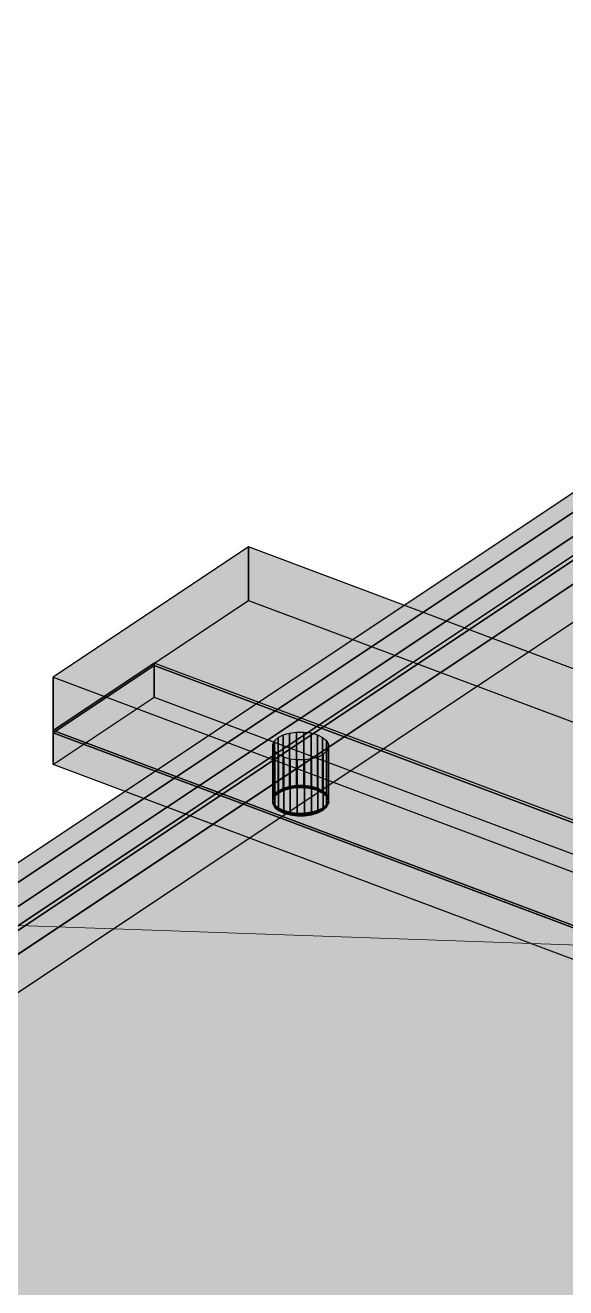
# Model space of a CAD drawing. Header units: millimetres. Extents: x 50 to 612415, y 2 to 4150.
# Drawn here: x 470251.2 to 470350.6, y 3360.3 to 3592.3 of the extents above; entities that cross this region are included whole.
import ezdxf

# ---------------------------------------------------------------- set-up
doc = ezdxf.new("R2010")
doc.units = ezdxf.units.MM
for name, color, linetype, lineweight in [('DIM', 7, 'Continuous', 13), ('HATCH', 8, 'Continuous', 9), ('OUTLINE', 7, 'Continuous', 25)]:
    doc.layers.add(name, color=color, linetype=linetype, lineweight=lineweight)

msp = doc.modelspace()

# ---------------------------------------------------------------- hatches: boundary and pattern name
at = {"layer": 'HATCH', "true_color": 0xccae87}
for points in [[(470482.144, 3593.193), (469758.481, 3110.751), (470524.822, 3425.782)], [(470482.144, 3589.622), (469758.481, 3107.18), (470524.822, 3422.211)], [(470524.822, 3422.211), (469758.481, 3107.18), (470482.144, 3589.622)], [(470482.144, 3585.158), (469758.481, 3102.716), (470524.822, 3417.747)], [(470524.822, 3417.747), (469758.481, 3102.716), (470482.144, 3585.158)], [(470483.793, 3582.754), (469760.13, 3100.312), (470524.822, 3415.961)], [(470524.822, 3415.961), (469760.13, 3100.312), (470483.793, 3582.754)], [(470484.206, 3582.153), (469760.542, 3099.711), (470524.822, 3415.515)], [(470524.822, 3415.515), (469760.542, 3099.711), (470484.206, 3582.153)], [(470486.268, 3579.148), (469762.604, 3096.706), (470524.822, 3413.283)], [(470524.822, 3413.283), (469762.604, 3096.706), (470486.268, 3579.148)], [(470524.822, 3409.712), (469765.903, 3091.898), (470489.566, 3574.34)], [(470292.26, 3496.406), (470256.386, 3472.49), (470297.703, 3461.377)], [(470292.26, 3496.406), (470301.097, 3462.382), (470302.443, 3462.39)], [(470292.26, 3496.406), (470302.443, 3462.39), (470303.746, 3462.223)], [(470292.26, 3496.406), (470299.801, 3462.201), (470301.097, 3462.382)], [(470292.26, 3496.406), (470303.746, 3462.223), (470304.919, 3461.893)], [(470292.26, 3496.406), (470298.644, 3461.858), (470299.801, 3462.201)], [(470292.26, 3496.406), (470304.919, 3461.893), (470305.881, 3461.422)], [(470292.26, 3496.406), (470297.703, 3461.377), (470298.644, 3461.858)], [(470292.26, 3496.406), (470305.881, 3461.422), (470306.566, 3460.843)], [(470292.26, 3496.406), (470306.566, 3460.843), (470306.929, 3460.195)], [(470538.017, 3404.247), (470292.26, 3496.406), (470306.929, 3460.195)], [(470297.703, 3451.557), (470256.386, 3462.67), (470292.26, 3486.586)], [(470302.443, 3452.569), (470301.097, 3452.562), (470292.26, 3486.586)], [(470303.746, 3452.402), (470302.443, 3452.569), (470292.26, 3486.586)], [(470301.097, 3452.562), (470299.801, 3452.381), (470292.26, 3486.586)], [(470304.919, 3452.072), (470303.746, 3452.402), (470292.26, 3486.586)], [(470299.801, 3452.381), (470298.644, 3452.038), (470292.26, 3486.586)], [(470305.881, 3451.602), (470304.919, 3452.072), (470292.26, 3486.586)], [(470298.644, 3452.038), (470297.703, 3451.557), (470292.26, 3486.586)], [(470306.566, 3451.023), (470305.881, 3451.602), (470292.26, 3486.586)], [(470306.929, 3450.375), (470306.566, 3451.023), (470292.26, 3486.586)], [(470306.929, 3450.375), (470292.26, 3486.586), (470538.017, 3394.427)], [(470274.941, 3475.04), (470256.386, 3462.67), (470297.703, 3451.557)], [(470297.703, 3451.111), (470256.386, 3462.223), (470274.941, 3474.594)], [(470256.386, 3462.223), (470520.698, 3382.435), (470274.941, 3474.594)], [(470274.941, 3475.04), (470301.097, 3452.562), (470302.443, 3452.569)], [(470274.941, 3475.04), (470302.443, 3452.569), (470303.746, 3452.402)], [(470274.941, 3475.04), (470299.801, 3452.381), (470301.097, 3452.562)], [(470274.941, 3475.04), (470303.746, 3452.402), (470304.919, 3452.072)], [(470274.941, 3475.04), (470298.644, 3452.038), (470299.801, 3452.381)], [(470274.941, 3475.04), (470304.919, 3452.072), (470305.881, 3451.602)], [(470274.941, 3475.04), (470297.703, 3451.557), (470298.644, 3452.038)], [(470520.698, 3382.881), (470274.941, 3475.04), (470305.881, 3451.602)], [(470302.443, 3452.123), (470301.097, 3452.116), (470274.941, 3474.594)], [(470303.746, 3451.956), (470302.443, 3452.123), (470274.941, 3474.594)], [(470301.097, 3452.116), (470299.801, 3451.934), (470274.941, 3474.594)], [(470304.919, 3451.626), (470303.746, 3451.956), (470274.941, 3474.594)], [(470299.801, 3451.934), (470298.644, 3451.592), (470274.941, 3474.594)], [(470305.881, 3451.156), (470304.919, 3451.626), (470274.941, 3474.594)], [(470298.644, 3451.592), (470297.703, 3451.111), (470274.941, 3474.594)], [(470305.881, 3451.156), (470274.941, 3474.594), (470520.698, 3382.435)], [(470297.043, 3460.791), (470297.703, 3461.377), (470256.386, 3472.49)], [(470296.709, 3460.139), (470297.043, 3460.791), (470256.386, 3472.49)], [(470296.724, 3459.467), (470296.709, 3460.139), (470256.386, 3472.49)], [(470297.086, 3458.819), (470296.724, 3459.467), (470256.386, 3472.49)], [(470256.386, 3472.49), (470297.772, 3458.24), (470297.086, 3458.819)], [(470256.386, 3472.49), (470298.734, 3457.769), (470297.772, 3458.24)], [(470256.386, 3472.49), (470460.374, 3397.586), (470298.734, 3457.769)], [(470256.386, 3472.49), (470461.06, 3397.007), (470460.374, 3397.586)], [(470256.386, 3472.49), (470462.022, 3396.536), (470461.06, 3397.007)], [(470256.386, 3472.49), (470502.143, 3380.331), (470462.022, 3396.536)], [(470274.941, 3468.791), (470520.698, 3376.632), (470256.386, 3456.42)], [(470256.386, 3462.67), (470297.703, 3451.557), (470297.043, 3450.971)], [(470297.043, 3450.971), (470297.703, 3451.557), (470256.386, 3462.67)], [(470296.709, 3450.319), (470297.043, 3450.971), (470256.386, 3462.67)], [(470256.386, 3462.67), (470297.043, 3450.971), (470296.709, 3450.319)], [(470256.386, 3462.67), (470296.709, 3450.319), (470296.724, 3449.646)], [(470296.724, 3449.646), (470296.709, 3450.319), (470256.386, 3462.67)], [(470297.086, 3448.998), (470296.724, 3449.646), (470256.386, 3462.67)], [(470256.386, 3462.67), (470296.724, 3449.646), (470297.086, 3448.998)], [(470256.386, 3462.67), (470297.772, 3448.42), (470297.086, 3448.998)], [(470297.086, 3448.998), (470297.772, 3448.42), (470256.386, 3462.67)], [(470256.386, 3462.67), (470298.734, 3447.949), (470297.772, 3448.42)], [(470297.772, 3448.42), (470298.734, 3447.949), (470256.386, 3462.67)], [(470256.386, 3462.67), (470460.374, 3387.765), (470298.734, 3447.949)], [(470298.734, 3447.949), (470460.374, 3387.765), (470256.386, 3462.67)], [(470256.386, 3462.67), (470461.06, 3387.186), (470460.374, 3387.765)], [(470460.374, 3387.765), (470461.06, 3387.186), (470256.386, 3462.67)], [(470256.386, 3462.67), (470462.022, 3386.716), (470461.06, 3387.186)], [(470461.06, 3387.186), (470462.022, 3386.716), (470256.386, 3462.67)], [(470256.386, 3462.67), (470502.143, 3370.511), (470462.022, 3386.716)], [(470462.022, 3386.716), (470502.143, 3370.511), (470256.386, 3462.67)], [(470256.386, 3462.223), (470297.703, 3451.111), (470297.043, 3450.524)], [(470256.386, 3462.223), (470297.043, 3450.524), (470296.709, 3449.873)], [(470256.386, 3462.223), (470296.709, 3449.873), (470296.724, 3449.2)], [(470256.386, 3462.223), (470296.724, 3449.2), (470297.086, 3448.552)], [(470297.086, 3448.552), (470297.772, 3447.973), (470256.386, 3462.223)], [(470297.772, 3447.973), (470298.734, 3447.503), (470256.386, 3462.223)], [(470298.734, 3447.503), (470460.374, 3387.319), (470256.386, 3462.223)], [(470460.374, 3387.319), (470461.06, 3386.74), (470256.386, 3462.223)], [(470461.06, 3386.74), (470462.022, 3386.27), (470256.386, 3462.223)], [(470462.022, 3386.27), (470502.143, 3370.065), (470256.386, 3462.223)], [(470256.386, 3462.223), (470502.143, 3370.065), (470520.698, 3382.435)], [(470538.017, 3404.247), (470306.943, 3459.523), (470306.61, 3458.871)], [(470538.017, 3404.247), (470306.929, 3460.195), (470306.943, 3459.523)], [(470460.331, 3399.558), (470299.906, 3457.439), (470298.734, 3457.769)], [(470459.997, 3398.906), (470460.331, 3399.558), (470298.734, 3457.769)], [(470460.012, 3398.234), (470459.997, 3398.906), (470298.734, 3457.769)], [(470460.374, 3397.586), (470460.012, 3398.234), (470298.734, 3457.769)], [(470460.331, 3399.558), (470301.21, 3457.272), (470299.906, 3457.439)], [(470460.331, 3399.558), (470302.555, 3457.28), (470301.21, 3457.272)], [(470460.331, 3399.558), (470303.851, 3457.461), (470302.555, 3457.28)], [(470460.331, 3399.558), (470305.009, 3457.804), (470303.851, 3457.461)], [(470460.331, 3399.558), (470305.95, 3458.285), (470305.009, 3457.804)], [(470306.61, 3458.871), (470305.95, 3458.285), (470468.207, 3400.66)], [(470305.95, 3458.285), (470464.385, 3401.149), (470465.731, 3401.157)], [(470305.95, 3458.285), (470465.731, 3401.157), (470467.034, 3400.99)], [(470305.95, 3458.285), (470463.09, 3400.968), (470464.385, 3401.149)], [(470305.95, 3458.285), (470467.034, 3400.99), (470468.207, 3400.66)], [(470305.95, 3458.285), (470461.932, 3400.625), (470463.09, 3400.968)], [(470305.95, 3458.285), (470460.991, 3400.144), (470461.932, 3400.625)], [(470460.331, 3399.558), (470460.991, 3400.144), (470305.95, 3458.285)], [(470538.017, 3404.247), (470306.61, 3458.871), (470468.207, 3400.66)], [(470520.698, 3376.632), (470502.143, 3364.262), (470256.386, 3456.42)], [(470520.698, 3382.881), (470305.881, 3451.602), (470306.566, 3451.023)], [(470306.566, 3450.577), (470305.881, 3451.156), (470520.698, 3382.435)], [(470520.698, 3382.881), (470306.566, 3451.023), (470306.929, 3450.375)], [(470306.929, 3449.929), (470306.566, 3450.577), (470520.698, 3382.435)], [(470306.943, 3449.703), (470306.929, 3450.375), (470538.017, 3394.427)], [(470520.698, 3382.881), (470306.929, 3450.375), (470306.943, 3449.703)], [(470298.734, 3447.949), (470299.906, 3447.619), (470460.331, 3389.738)], [(470460.331, 3389.738), (470299.906, 3447.619), (470298.734, 3447.949)], [(470459.997, 3389.086), (470460.331, 3389.738), (470298.734, 3447.949)], [(470298.734, 3447.949), (470460.331, 3389.738), (470459.997, 3389.086)], [(470298.734, 3447.949), (470459.997, 3389.086), (470460.012, 3388.413)], [(470460.012, 3388.413), (470459.997, 3389.086), (470298.734, 3447.949)], [(470460.374, 3387.765), (470460.012, 3388.413), (470298.734, 3447.949)], [(470298.734, 3447.949), (470460.012, 3388.413), (470460.374, 3387.765)], [(470303.851, 3447.641), (470305.009, 3447.984), (470460.331, 3389.738)], [(470460.331, 3389.738), (470305.009, 3447.984), (470303.851, 3447.641)], [(470460.331, 3389.738), (470305.95, 3448.464), (470305.009, 3447.984)], [(470305.009, 3447.984), (470305.95, 3448.464), (470460.331, 3389.738)], [(470305.009, 3447.537), (470305.95, 3448.018), (470460.331, 3389.291)], [(470306.61, 3449.051), (470305.95, 3448.464), (470468.207, 3390.839)], [(470468.207, 3390.839), (470305.95, 3448.464), (470306.61, 3449.051)], [(470468.207, 3390.393), (470305.95, 3448.018), (470306.61, 3448.604)], [(470305.95, 3448.464), (470464.385, 3391.329), (470465.731, 3391.336)], [(470465.731, 3391.336), (470464.385, 3391.329), (470305.95, 3448.464)], [(470467.034, 3391.169), (470465.731, 3391.336), (470305.95, 3448.464)], [(470305.95, 3448.464), (470465.731, 3391.336), (470467.034, 3391.169)], [(470305.95, 3448.464), (470463.09, 3391.148), (470464.385, 3391.329)], [(470464.385, 3391.329), (470463.09, 3391.148), (470305.95, 3448.464)], [(470468.207, 3390.839), (470467.034, 3391.169), (470305.95, 3448.464)], [(470305.95, 3448.464), (470467.034, 3391.169), (470468.207, 3390.839)], [(470305.95, 3448.464), (470461.932, 3390.805), (470463.09, 3391.148)], [(470463.09, 3391.148), (470461.932, 3390.805), (470305.95, 3448.464)], [(470305.95, 3448.464), (470460.991, 3390.324), (470461.932, 3390.805)], [(470461.932, 3390.805), (470460.991, 3390.324), (470305.95, 3448.464)], [(470460.331, 3389.738), (470460.991, 3390.324), (470305.95, 3448.464)], [(470305.95, 3448.464), (470460.991, 3390.324), (470460.331, 3389.738)], [(470465.731, 3390.89), (470464.385, 3390.883), (470305.95, 3448.018)], [(470467.034, 3390.723), (470465.731, 3390.89), (470305.95, 3448.018)], [(470464.385, 3390.883), (470463.09, 3390.701), (470305.95, 3448.018)], [(470468.207, 3390.393), (470467.034, 3390.723), (470305.95, 3448.018)], [(470463.09, 3390.701), (470461.932, 3390.359), (470305.95, 3448.018)], [(470461.932, 3390.359), (470460.991, 3389.878), (470305.95, 3448.018)], [(470305.95, 3448.018), (470460.991, 3389.878), (470460.331, 3389.291)], [(470306.61, 3449.051), (470306.943, 3449.703), (470538.017, 3394.427)], [(470520.698, 3382.881), (470306.943, 3449.703), (470306.61, 3449.051)], [(470306.61, 3448.604), (470306.943, 3449.256), (470520.698, 3382.435)], [(470468.207, 3390.839), (470306.61, 3449.051), (470538.017, 3394.427)], [(470520.698, 3382.881), (470306.61, 3449.051), (470468.207, 3390.839)], [(470468.207, 3390.393), (470306.61, 3448.604), (470520.698, 3382.435)], [(470306.943, 3449.256), (470306.929, 3449.929), (470520.698, 3382.435)], [(470298.734, 3447.503), (470299.906, 3447.173), (470460.331, 3389.291)], [(470298.734, 3447.503), (470460.331, 3389.291), (470459.997, 3388.64)], [(470298.734, 3447.503), (470459.997, 3388.64), (470460.012, 3387.967)], [(470298.734, 3447.503), (470460.012, 3387.967), (470460.374, 3387.319)], [(470460.331, 3389.738), (470301.21, 3447.452), (470299.906, 3447.619)], [(470299.906, 3447.619), (470301.21, 3447.452), (470460.331, 3389.738)], [(470299.906, 3447.173), (470301.21, 3447.006), (470460.331, 3389.291)], [(470460.331, 3389.738), (470302.555, 3447.46), (470301.21, 3447.452)], [(470301.21, 3447.452), (470302.555, 3447.46), (470460.331, 3389.738)], [(470301.21, 3447.006), (470302.555, 3447.013), (470460.331, 3389.291)], [(470460.331, 3389.738), (470303.851, 3447.641), (470302.555, 3447.46)], [(470302.555, 3447.46), (470303.851, 3447.641), (470460.331, 3389.738)], [(470302.555, 3447.013), (470303.851, 3447.194), (470460.331, 3389.291)], [(470303.851, 3447.194), (470305.009, 3447.537), (470460.331, 3389.291)]]:
    msp.add_hatch(color=43, dxfattribs=at).paths.add_polyline_path(points)
at = {"layer": 'HATCH', "true_color": 0xbda27d}
for points in [[(469758.481, 3107.18), (470482.144, 3589.622), (470482.144, 3593.193), (469758.481, 3110.751)], [(469758.481, 3102.716), (470482.144, 3585.158), (470482.144, 3589.622), (469758.481, 3107.18)], [(470256.386, 3462.67), (470292.26, 3486.586), (470292.26, 3496.406), (470256.386, 3472.49)], [(470256.386, 3462.223), (470274.941, 3474.594), (470274.941, 3475.04), (470256.386, 3462.67)], [(470256.386, 3456.42), (470274.941, 3468.791), (470274.941, 3474.594), (470256.386, 3462.223)]]:
    msp.add_hatch(color=33, dxfattribs=at).paths.add_polyline_path(points)
at = {"layer": 'HATCH', "true_color": 0xcbad86}
for points in [[(469760.13, 3100.312), (470483.793, 3582.754), (470482.144, 3585.158), (469758.481, 3102.716)], [(469760.542, 3099.711), (470484.206, 3582.153), (470483.793, 3582.754), (469760.13, 3100.312)], [(469762.604, 3096.706), (470486.268, 3579.148), (470484.206, 3582.153), (469760.542, 3099.711)], [(469765.903, 3091.898), (470489.566, 3574.34), (470486.268, 3579.148), (469762.604, 3096.706)]]:
    msp.add_hatch(color=43, dxfattribs=at).paths.add_polyline_path(points)
at = {"layer": 'HATCH', "true_color": 0xc0a47f}
for points in [[(470292.26, 3486.586), (470538.017, 3394.427), (470538.017, 3404.247), (470292.26, 3496.406)], [(470274.941, 3474.594), (470520.698, 3382.435), (470520.698, 3382.881), (470274.941, 3475.04)], [(470274.941, 3468.791), (470520.698, 3376.632), (470520.698, 3382.435), (470274.941, 3474.594)], [(470502.143, 3370.511), (470256.386, 3462.67), (470256.386, 3472.49), (470502.143, 3380.331)], [(470502.143, 3370.065), (470256.386, 3462.223), (470256.386, 3462.67), (470502.143, 3370.511)], [(470502.143, 3364.262), (470256.386, 3456.42), (470256.386, 3462.223), (470502.143, 3370.065)]]:
    msp.add_hatch(color=33, dxfattribs=at).paths.add_polyline_path(points)
at = {"layer": 'HATCH', "true_color": 0xbea37e}
for points in [[(470298.644, 3452.038), (470297.703, 3451.557), (470297.703, 3461.377), (470298.644, 3461.858)], [(470305.009, 3447.984), (470305.95, 3448.464), (470305.95, 3458.285), (470305.009, 3457.804)], [(470298.644, 3451.592), (470297.703, 3451.111), (470297.703, 3451.557), (470298.644, 3452.038)], [(470305.009, 3447.537), (470305.95, 3448.018), (470305.95, 3448.464), (470305.009, 3447.984)]]:
    msp.add_hatch(color=33, dxfattribs=at).paths.add_polyline_path(points)
at = {"layer": 'HATCH', "true_color": 0xc0a480}
for points in [[(470299.801, 3452.381), (470298.644, 3452.038), (470298.644, 3461.858), (470299.801, 3462.201)], [(470303.851, 3447.641), (470305.009, 3447.984), (470305.009, 3457.804), (470303.851, 3457.461)], [(470299.801, 3451.934), (470298.644, 3451.592), (470298.644, 3452.038), (470299.801, 3452.381)], [(470303.851, 3447.194), (470305.009, 3447.537), (470305.009, 3447.984), (470303.851, 3447.641)]]:
    msp.add_hatch(color=33, dxfattribs=at).paths.add_polyline_path(points)
at = {"layer": 'HATCH', "true_color": 0xc2a680}
for points in [[(470301.097, 3452.562), (470299.801, 3452.381), (470299.801, 3462.201), (470301.097, 3462.382)], [(470303.746, 3452.402), (470302.443, 3452.569), (470302.443, 3462.39), (470303.746, 3462.223)], [(470299.906, 3447.619), (470301.21, 3447.452), (470301.21, 3457.272), (470299.906, 3457.439)], [(470302.555, 3447.46), (470303.851, 3447.641), (470303.851, 3457.461), (470302.555, 3457.28)], [(470301.097, 3452.116), (470299.801, 3451.934), (470299.801, 3452.381), (470301.097, 3452.562)], [(470303.746, 3451.956), (470302.443, 3452.123), (470302.443, 3452.569), (470303.746, 3452.402)], [(470299.906, 3447.173), (470301.21, 3447.006), (470301.21, 3447.452), (470299.906, 3447.619)], [(470302.555, 3447.013), (470303.851, 3447.194), (470303.851, 3447.641), (470302.555, 3447.46)]]:
    msp.add_hatch(color=43, dxfattribs=at).paths.add_polyline_path(points)
at = {"layer": 'HATCH', "true_color": 0xc2a681}
for points in [[(470302.443, 3452.569), (470301.097, 3452.562), (470301.097, 3462.382), (470302.443, 3462.39)], [(470301.21, 3447.452), (470302.555, 3447.46), (470302.555, 3457.28), (470301.21, 3457.272)], [(470302.443, 3452.123), (470301.097, 3452.116), (470301.097, 3452.562), (470302.443, 3452.569)], [(470301.21, 3447.006), (470302.555, 3447.013), (470302.555, 3447.46), (470301.21, 3447.452)]]:
    msp.add_hatch(color=43, dxfattribs=at).paths.add_polyline_path(points)
at = {"layer": 'HATCH', "true_color": 0xc1a580}
for points in [[(470304.919, 3452.072), (470303.746, 3452.402), (470303.746, 3462.223), (470304.919, 3461.893)], [(470298.734, 3447.949), (470299.906, 3447.619), (470299.906, 3457.439), (470298.734, 3457.769)], [(470304.919, 3451.626), (470303.746, 3451.956), (470303.746, 3452.402), (470304.919, 3452.072)], [(470298.734, 3447.503), (470299.906, 3447.173), (470299.906, 3447.619), (470298.734, 3447.949)]]:
    msp.add_hatch(color=33, dxfattribs=at).paths.add_polyline_path(points)
at = {"layer": 'HATCH', "true_color": 0xbfa37e}
for points in [[(470305.881, 3451.602), (470304.919, 3452.072), (470304.919, 3461.893), (470305.881, 3461.422)], [(470297.772, 3448.42), (470298.734, 3447.949), (470298.734, 3457.769), (470297.772, 3458.24)], [(470305.881, 3451.156), (470304.919, 3451.626), (470304.919, 3452.072), (470305.881, 3451.602)], [(470297.772, 3447.973), (470298.734, 3447.503), (470298.734, 3447.949), (470297.772, 3448.42)]]:
    msp.add_hatch(color=33, dxfattribs=at).paths.add_polyline_path(points)
at = {"layer": 'HATCH', "true_color": 0xb99e7a}
for points in [[(470297.043, 3450.971), (470296.709, 3450.319), (470296.709, 3460.139), (470297.043, 3460.791)], [(470296.724, 3449.646), (470297.086, 3448.998), (470297.086, 3458.819), (470296.724, 3459.467)], [(470306.929, 3450.375), (470306.566, 3451.023), (470306.566, 3460.843), (470306.929, 3460.195)], [(470306.61, 3449.051), (470306.943, 3449.703), (470306.943, 3459.523), (470306.61, 3458.871)], [(470297.043, 3450.524), (470296.709, 3449.873), (470296.709, 3450.319), (470297.043, 3450.971)], [(470306.929, 3449.929), (470306.566, 3450.577), (470306.566, 3451.023), (470306.929, 3450.375)], [(470296.724, 3449.2), (470297.086, 3448.552), (470297.086, 3448.998), (470296.724, 3449.646)], [(470306.61, 3448.604), (470306.943, 3449.256), (470306.943, 3449.703), (470306.61, 3449.051)]]:
    msp.add_hatch(color=33, dxfattribs=at).paths.add_polyline_path(points)
at = {"layer": 'HATCH', "true_color": 0xb69b78}
for points in [[(470296.709, 3450.319), (470296.724, 3449.646), (470296.724, 3459.467), (470296.709, 3460.139)], [(470306.943, 3449.703), (470306.929, 3450.375), (470306.929, 3460.195), (470306.943, 3459.523)], [(470296.709, 3449.873), (470296.724, 3449.2), (470296.724, 3449.646), (470296.709, 3450.319)], [(470306.943, 3449.256), (470306.929, 3449.929), (470306.929, 3450.375), (470306.943, 3449.703)]]:
    msp.add_hatch(color=33, dxfattribs=at).paths.add_polyline_path(points)
at = {"layer": 'HATCH', "true_color": 0xbca07c}
for points in [[(470297.703, 3451.557), (470297.043, 3450.971), (470297.043, 3460.791), (470297.703, 3461.377)], [(470305.95, 3448.464), (470306.61, 3449.051), (470306.61, 3458.871), (470305.95, 3458.285)], [(470297.703, 3451.111), (470297.043, 3450.524), (470297.043, 3450.971), (470297.703, 3451.557)], [(470305.95, 3448.018), (470306.61, 3448.604), (470306.61, 3449.051), (470305.95, 3448.464)]]:
    msp.add_hatch(color=33, dxfattribs=at).paths.add_polyline_path(points)
at = {"layer": 'HATCH', "true_color": 0xbca17d}
for points in [[(470306.566, 3451.023), (470305.881, 3451.602), (470305.881, 3461.422), (470306.566, 3460.843)], [(470297.086, 3448.998), (470297.772, 3448.42), (470297.772, 3458.24), (470297.086, 3458.819)], [(470306.566, 3450.577), (470305.881, 3451.156), (470305.881, 3451.602), (470306.566, 3451.023)], [(470297.086, 3448.552), (470297.772, 3447.973), (470297.772, 3448.42), (470297.086, 3448.998)]]:
    msp.add_hatch(color=33, dxfattribs=at).paths.add_polyline_path(points)

# ---------------------------------------------------------------- linework, layer by layer
at = {"layer": 'DIM'}
msp.add_lwpolyline([(470384.354, 3422.116), (469020, 3470), (468980, 3470)], dxfattribs=at)
at = {"layer": 'OUTLINE', "color": 139, "true_color": 0x42544a}
for p, q in [((470482.144, 3593.193), (469758.481, 3110.751)), ((470482.144, 3593.193), (469758.481, 3110.751)), ((470482.144, 3589.622), (469758.481, 3107.18)), ((469758.481, 3107.18), (470482.144, 3589.622)), ((470482.144, 3589.622), (469758.481, 3107.18)), ((469758.481, 3107.18), (470482.144, 3589.622)), ((470482.144, 3585.158), (469758.481, 3102.716)), ((469758.481, 3102.716), (470482.144, 3585.158)), ((470482.144, 3585.158), (469758.481, 3102.716)), ((469758.481, 3102.716), (470482.144, 3585.158)), ((470483.793, 3582.754), (469760.13, 3100.312)), ((469760.13, 3100.312), (470483.793, 3582.754)), ((469760.13, 3100.312), (470483.793, 3582.754)), ((470483.793, 3582.754), (469760.13, 3100.312)), ((470484.206, 3582.153), (469760.542, 3099.711)), ((469760.542, 3099.711), (470484.206, 3582.153)), ((469760.542, 3099.711), (470484.206, 3582.153)), ((470484.206, 3582.153), (469760.542, 3099.711)), ((470486.268, 3579.148), (469762.604, 3096.706)), ((469762.604, 3096.706), (470486.268, 3579.148)), ((469762.604, 3096.706), (470486.268, 3579.148)), ((470486.268, 3579.148), (469762.604, 3096.706)), ((469765.903, 3091.898), (470489.566, 3574.34)), ((469765.903, 3091.898), (470489.566, 3574.34)), ((470292.26, 3496.406), (470256.386, 3472.49)), ((470292.26, 3496.406), (470256.386, 3472.49)), ((470292.26, 3486.586), (470292.26, 3496.406)), ((470538.017, 3404.247), (470292.26, 3496.406)), ((470538.017, 3404.247), (470292.26, 3496.406)), ((470292.26, 3496.406), (470292.26, 3486.586)), ((470256.386, 3462.67), (470292.26, 3486.586)), ((470256.386, 3462.67), (470292.26, 3486.586)), ((470292.26, 3486.586), (470538.017, 3394.427)), ((470292.26, 3486.586), (470538.017, 3394.427)), ((470274.941, 3475.04), (470256.386, 3462.67)), ((470274.941, 3475.04), (470256.386, 3462.67)), ((470274.941, 3474.594), (470256.386, 3462.223)), ((470256.386, 3462.223), (470274.941, 3474.594)), ((470256.386, 3462.223), (470274.941, 3474.594)), ((470274.941, 3474.594), (470256.386, 3462.223)), ((470274.941, 3474.594), (470274.941, 3475.04)), ((470520.698, 3382.881), (470274.941, 3475.04)), ((470520.698, 3382.881), (470274.941, 3475.04)), ((470274.941, 3475.04), (470274.941, 3474.594)), ((470274.941, 3468.791), (470274.941, 3474.594)), ((470520.698, 3382.435), (470274.941, 3474.594)), ((470274.941, 3474.594), (470520.698, 3382.435)), ((470520.698, 3382.435), (470274.941, 3474.594)), ((470274.941, 3474.594), (470274.941, 3468.791)), ((470274.941, 3474.594), (470520.698, 3382.435)), ((470256.386, 3472.49), (470256.386, 3462.67)), ((470256.386, 3462.67), (470256.386, 3472.49)), ((470256.386, 3472.49), (470502.143, 3380.331)), ((470256.386, 3472.49), (470502.143, 3380.331)), ((470256.386, 3456.42), (470274.941, 3468.791)), ((470256.386, 3456.42), (470274.941, 3468.791)), ((470274.941, 3468.791), (470520.698, 3376.632)), ((470274.941, 3468.791), (470520.698, 3376.632)), ((470256.386, 3462.67), (470256.386, 3462.223)), ((470256.386, 3462.223), (470256.386, 3462.67)), ((470256.386, 3462.67), (470502.143, 3370.511)), ((470502.143, 3370.511), (470256.386, 3462.67)), ((470256.386, 3462.67), (470502.143, 3370.511)), ((470502.143, 3370.511), (470256.386, 3462.67)), ((470256.386, 3462.223), (470256.386, 3456.42)), ((470256.386, 3456.42), (470256.386, 3462.223)), ((470256.386, 3462.223), (470502.143, 3370.065)), ((470502.143, 3370.065), (470256.386, 3462.223)), ((470502.143, 3370.065), (470256.386, 3462.223)), ((470256.386, 3462.223), (470502.143, 3370.065)), ((470297.703, 3461.377), (470298.644, 3461.858)), ((470297.703, 3461.377), (470298.644, 3461.858)), ((470298.644, 3461.858), (470299.801, 3462.201)), ((470298.644, 3461.858), (470299.801, 3462.201)), ((470298.644, 3452.038), (470298.644, 3461.858)), ((470298.644, 3461.858), (470298.644, 3452.038)), ((470299.801, 3462.201), (470301.097, 3462.382)), ((470299.801, 3462.201), (470301.097, 3462.382)), ((470299.801, 3452.381), (470299.801, 3462.201)), ((470299.801, 3462.201), (470299.801, 3452.381)), ((470301.097, 3462.382), (470302.443, 3462.39)), ((470301.097, 3462.382), (470302.443, 3462.39)), ((470301.097, 3452.562), (470301.097, 3462.382)), ((470301.097, 3462.382), (470301.097, 3452.562)), ((470302.443, 3462.39), (470303.746, 3462.223)), ((470302.443, 3462.39), (470302.443, 3452.569)), ((470302.443, 3452.569), (470302.443, 3462.39)), ((470302.443, 3462.39), (470303.746, 3462.223)), ((470303.746, 3462.223), (470304.919, 3461.893)), ((470303.746, 3462.223), (470303.746, 3452.402)), ((470303.746, 3452.402), (470303.746, 3462.223)), ((470303.746, 3462.223), (470304.919, 3461.893)), ((470304.919, 3461.893), (470305.881, 3461.422)), ((470304.919, 3461.893), (470304.919, 3452.072)), ((470304.919, 3452.072), (470304.919, 3461.893)), ((470304.919, 3461.893), (470305.881, 3461.422)), ((470296.709, 3460.139), (470297.043, 3460.791)), ((470296.709, 3460.139), (470297.043, 3460.791)), ((470296.724, 3459.467), (470296.709, 3460.139)), ((470296.709, 3450.319), (470296.709, 3460.139)), ((470296.724, 3459.467), (470296.709, 3460.139)), ((470296.709, 3460.139), (470296.709, 3450.319)), ((470297.086, 3458.819), (470296.724, 3459.467)), ((470296.724, 3449.646), (470296.724, 3459.467)), ((470297.086, 3458.819), (470296.724, 3459.467)), ((470296.724, 3459.467), (470296.724, 3449.646)), ((470297.043, 3460.791), (470297.703, 3461.377)), ((470297.043, 3460.791), (470297.703, 3461.377)), ((470297.043, 3450.971), (470297.043, 3460.791)), ((470297.043, 3460.791), (470297.043, 3450.971)), ((470297.703, 3451.557), (470297.703, 3461.377)), ((470297.703, 3461.377), (470297.703, 3451.557)), ((470305.881, 3461.422), (470306.566, 3460.843)), ((470305.881, 3461.422), (470305.881, 3451.602)), ((470305.881, 3451.602), (470305.881, 3461.422)), ((470305.881, 3461.422), (470306.566, 3460.843)), ((470306.566, 3460.843), (470306.929, 3460.195)), ((470306.566, 3460.843), (470306.566, 3451.023)), ((470306.566, 3451.023), (470306.566, 3460.843)), ((470306.566, 3460.843), (470306.929, 3460.195)), ((470306.943, 3459.523), (470306.61, 3458.871)), ((470306.943, 3459.523), (470306.61, 3458.871)), ((470306.929, 3460.195), (470306.929, 3450.375)), ((470306.929, 3450.375), (470306.929, 3460.195)), ((470306.929, 3460.195), (470306.943, 3459.523)), ((470306.929, 3460.195), (470306.943, 3459.523)), ((470306.943, 3459.523), (470306.943, 3449.703)), ((470306.943, 3449.703), (470306.943, 3459.523)), ((470297.772, 3458.24), (470297.086, 3458.819)), ((470297.086, 3448.998), (470297.086, 3458.819)), ((470297.772, 3458.24), (470297.086, 3458.819)), ((470297.086, 3458.819), (470297.086, 3448.998)), ((470298.734, 3457.769), (470297.772, 3458.24)), ((470297.772, 3448.42), (470297.772, 3458.24)), ((470298.734, 3457.769), (470297.772, 3458.24)), ((470297.772, 3458.24), (470297.772, 3448.42)), ((470298.734, 3447.949), (470298.734, 3457.769)), ((470299.906, 3457.439), (470298.734, 3457.769)), ((470298.734, 3457.769), (470298.734, 3447.949)), ((470299.906, 3457.439), (470298.734, 3457.769)), ((470299.906, 3447.619), (470299.906, 3457.439)), ((470301.21, 3457.272), (470299.906, 3457.439)), ((470299.906, 3457.439), (470299.906, 3447.619)), ((470301.21, 3457.272), (470299.906, 3457.439)), ((470302.555, 3457.28), (470301.21, 3457.272)), ((470302.555, 3457.28), (470301.21, 3457.272)), ((470301.21, 3447.452), (470301.21, 3457.272)), ((470301.21, 3457.272), (470301.21, 3447.452)), ((470303.851, 3457.461), (470302.555, 3457.28)), ((470303.851, 3457.461), (470302.555, 3457.28)), ((470302.555, 3457.28), (470302.555, 3447.46)), ((470302.555, 3447.46), (470302.555, 3457.28)), ((470305.009, 3457.804), (470303.851, 3457.461)), ((470305.009, 3457.804), (470303.851, 3457.461)), ((470303.851, 3457.461), (470303.851, 3447.641)), ((470303.851, 3447.641), (470303.851, 3457.461)), ((470305.95, 3458.285), (470305.009, 3457.804)), ((470305.95, 3458.285), (470305.009, 3457.804)), ((470305.009, 3457.804), (470305.009, 3447.984)), ((470305.009, 3447.984), (470305.009, 3457.804)), ((470306.61, 3458.871), (470305.95, 3458.285)), ((470306.61, 3458.871), (470305.95, 3458.285)), ((470305.95, 3458.285), (470305.95, 3448.464)), ((470305.95, 3448.464), (470305.95, 3458.285)), ((470306.61, 3458.871), (470306.61, 3449.051)), ((470306.61, 3449.051), (470306.61, 3458.871)), ((470502.143, 3364.262), (470256.386, 3456.42)), ((470502.143, 3364.262), (470256.386, 3456.42)), ((470301.097, 3452.562), (470299.801, 3452.381)), ((470299.801, 3452.381), (470301.097, 3452.562)), ((470299.801, 3452.381), (470301.097, 3452.562)), ((470301.097, 3452.562), (470299.801, 3452.381)), ((470302.443, 3452.569), (470301.097, 3452.562)), ((470301.097, 3452.562), (470302.443, 3452.569)), ((470301.097, 3452.562), (470302.443, 3452.569)), ((470302.443, 3452.569), (470301.097, 3452.562)), ((470301.097, 3452.116), (470301.097, 3452.562)), ((470301.097, 3452.562), (470301.097, 3452.116)), ((470303.746, 3452.402), (470302.443, 3452.569)), ((470302.443, 3452.569), (470303.746, 3452.402)), ((470302.443, 3452.569), (470302.443, 3452.123)), ((470302.443, 3452.123), (470302.443, 3452.569)), ((470302.443, 3452.569), (470303.746, 3452.402)), ((470303.746, 3452.402), (470302.443, 3452.569)), ((470304.919, 3452.072), (470303.746, 3452.402)), ((470303.746, 3452.402), (470304.919, 3452.072)), ((470303.746, 3452.402), (470303.746, 3451.956)), ((470303.746, 3451.956), (470303.746, 3452.402)), ((470303.746, 3452.402), (470304.919, 3452.072)), ((470304.919, 3452.072), (470303.746, 3452.402)), ((470296.709, 3450.319), (470297.043, 3450.971)), ((470297.043, 3450.971), (470296.709, 3450.319)), ((470296.709, 3450.319), (470297.043, 3450.971)), ((470297.043, 3450.971), (470296.709, 3450.319)), ((470297.043, 3450.524), (470296.709, 3449.873)), ((470297.043, 3450.524), (470296.709, 3449.873)), ((470296.709, 3450.319), (470296.724, 3449.646)), ((470296.724, 3449.646), (470296.709, 3450.319)), ((470296.709, 3449.873), (470296.709, 3450.319)), ((470296.724, 3449.646), (470296.709, 3450.319)), ((470296.709, 3450.319), (470296.709, 3449.873)), ((470296.709, 3450.319), (470296.724, 3449.646)), ((470297.703, 3451.557), (470297.043, 3450.971)), ((470297.043, 3450.971), (470297.703, 3451.557)), ((470297.043, 3450.971), (470297.703, 3451.557)), ((470297.703, 3451.557), (470297.043, 3450.971)), ((470297.703, 3451.111), (470297.043, 3450.524)), ((470297.703, 3451.111), (470297.043, 3450.524)), ((470297.043, 3450.524), (470297.043, 3450.971)), ((470297.043, 3450.971), (470297.043, 3450.524)), ((470298.644, 3452.038), (470297.703, 3451.557)), ((470297.703, 3451.557), (470298.644, 3452.038)), ((470297.703, 3451.557), (470298.644, 3452.038)), ((470298.644, 3452.038), (470297.703, 3451.557)), ((470298.644, 3451.592), (470297.703, 3451.111)), ((470298.644, 3451.592), (470297.703, 3451.111)), ((470297.703, 3451.111), (470297.703, 3451.557)), ((470297.703, 3451.557), (470297.703, 3451.111)), ((470299.801, 3452.381), (470298.644, 3452.038)), ((470298.644, 3452.038), (470299.801, 3452.381)), ((470298.644, 3452.038), (470299.801, 3452.381)), ((470299.801, 3452.381), (470298.644, 3452.038)), ((470298.644, 3451.592), (470298.644, 3452.038)), ((470298.644, 3452.038), (470298.644, 3451.592)), ((470299.801, 3451.934), (470298.644, 3451.592)), ((470299.801, 3451.934), (470298.644, 3451.592)), ((470299.801, 3451.934), (470299.801, 3452.381)), ((470299.801, 3452.381), (470299.801, 3451.934)), ((470301.097, 3452.116), (470299.801, 3451.934)), ((470301.097, 3452.116), (470299.801, 3451.934)), ((470302.443, 3452.123), (470301.097, 3452.116)), ((470302.443, 3452.123), (470301.097, 3452.116)), ((470303.746, 3451.956), (470302.443, 3452.123)), ((470303.746, 3451.956), (470302.443, 3452.123)), ((470304.919, 3451.626), (470303.746, 3451.956)), ((470304.919, 3451.626), (470303.746, 3451.956)), ((470305.881, 3451.602), (470304.919, 3452.072)), ((470304.919, 3452.072), (470305.881, 3451.602)), ((470304.919, 3452.072), (470304.919, 3451.626)), ((470304.919, 3451.626), (470304.919, 3452.072)), ((470304.919, 3452.072), (470305.881, 3451.602)), ((470305.881, 3451.602), (470304.919, 3452.072)), ((470305.881, 3451.156), (470304.919, 3451.626)), ((470305.881, 3451.156), (470304.919, 3451.626)), ((470306.566, 3451.023), (470305.881, 3451.602)), ((470305.881, 3451.602), (470305.881, 3451.156)), ((470305.881, 3451.156), (470305.881, 3451.602)), ((470305.881, 3451.602), (470306.566, 3451.023)), ((470306.566, 3451.023), (470305.881, 3451.602)), ((470305.881, 3451.602), (470306.566, 3451.023)), ((470306.566, 3450.577), (470305.881, 3451.156)), ((470306.566, 3450.577), (470305.881, 3451.156)), ((470306.929, 3450.375), (470306.566, 3451.023)), ((470306.566, 3451.023), (470306.566, 3450.577)), ((470306.566, 3450.577), (470306.566, 3451.023)), ((470306.566, 3451.023), (470306.929, 3450.375)), ((470306.929, 3450.375), (470306.566, 3451.023)), ((470306.566, 3451.023), (470306.929, 3450.375)), ((470306.929, 3449.929), (470306.566, 3450.577)), ((470306.929, 3449.929), (470306.566, 3450.577)), ((470306.929, 3450.375), (470306.929, 3449.929)), ((470306.929, 3449.929), (470306.929, 3450.375)), ((470306.929, 3450.375), (470306.943, 3449.703)), ((470306.943, 3449.703), (470306.929, 3450.375)), ((470306.943, 3449.703), (470306.929, 3450.375)), ((470306.929, 3450.375), (470306.943, 3449.703)), ((470296.709, 3449.873), (470296.724, 3449.2)), ((470296.709, 3449.873), (470296.724, 3449.2)), ((470297.086, 3448.998), (470296.724, 3449.646)), ((470296.724, 3449.646), (470297.086, 3448.998)), ((470296.724, 3449.2), (470296.724, 3449.646)), ((470297.086, 3448.998), (470296.724, 3449.646)), ((470296.724, 3449.646), (470296.724, 3449.2)), ((470296.724, 3449.646), (470297.086, 3448.998)), ((470296.724, 3449.2), (470297.086, 3448.552)), ((470296.724, 3449.2), (470297.086, 3448.552)), ((470297.772, 3448.42), (470297.086, 3448.998)), ((470297.086, 3448.998), (470297.772, 3448.42)), ((470297.086, 3448.552), (470297.086, 3448.998)), ((470297.772, 3448.42), (470297.086, 3448.998)), ((470297.086, 3448.998), (470297.086, 3448.552)), ((470297.086, 3448.998), (470297.772, 3448.42)), ((470297.086, 3448.552), (470297.772, 3447.973)), ((470297.086, 3448.552), (470297.772, 3447.973)), ((470298.734, 3447.949), (470297.772, 3448.42)), ((470297.772, 3448.42), (470298.734, 3447.949)), ((470297.772, 3447.973), (470297.772, 3448.42)), ((470298.734, 3447.949), (470297.772, 3448.42)), ((470297.772, 3448.42), (470297.772, 3447.973)), ((470297.772, 3448.42), (470298.734, 3447.949)), ((470297.772, 3447.973), (470298.734, 3447.503)), ((470297.772, 3447.973), (470298.734, 3447.503)), ((470298.734, 3447.503), (470298.734, 3447.949)), ((470299.906, 3447.619), (470298.734, 3447.949)), ((470298.734, 3447.949), (470298.734, 3447.503)), ((470298.734, 3447.949), (470299.906, 3447.619)), ((470298.734, 3447.949), (470299.906, 3447.619)), ((470299.906, 3447.619), (470298.734, 3447.949)), ((470305.009, 3447.984), (470303.851, 3447.641)), ((470303.851, 3447.641), (470305.009, 3447.984)), ((470303.851, 3447.641), (470305.009, 3447.984)), ((470305.009, 3447.984), (470303.851, 3447.641)), ((470305.95, 3448.464), (470305.009, 3447.984)), ((470305.009, 3447.984), (470305.95, 3448.464)), ((470305.95, 3448.464), (470305.009, 3447.984)), ((470305.009, 3447.984), (470305.95, 3448.464)), ((470305.009, 3447.537), (470305.95, 3448.018)), ((470305.009, 3447.537), (470305.95, 3448.018)), ((470305.009, 3447.984), (470305.009, 3447.537)), ((470305.009, 3447.537), (470305.009, 3447.984)), ((470306.61, 3449.051), (470305.95, 3448.464)), ((470305.95, 3448.464), (470306.61, 3449.051)), ((470306.61, 3449.051), (470305.95, 3448.464)), ((470305.95, 3448.464), (470306.61, 3449.051)), ((470305.95, 3448.018), (470306.61, 3448.604)), ((470305.95, 3448.018), (470306.61, 3448.604)), ((470305.95, 3448.464), (470305.95, 3448.018)), ((470305.95, 3448.018), (470305.95, 3448.464)), ((470306.943, 3449.703), (470306.61, 3449.051)), ((470306.61, 3449.051), (470306.943, 3449.703)), ((470306.61, 3449.051), (470306.943, 3449.703)), ((470306.943, 3449.703), (470306.61, 3449.051)), ((470306.61, 3448.604), (470306.943, 3449.256)), ((470306.61, 3448.604), (470306.943, 3449.256)), ((470306.61, 3449.051), (470306.61, 3448.604)), ((470306.61, 3448.604), (470306.61, 3449.051)), ((470306.943, 3449.256), (470306.929, 3449.929)), ((470306.943, 3449.256), (470306.929, 3449.929)), ((470306.943, 3449.703), (470306.943, 3449.256)), ((470306.943, 3449.256), (470306.943, 3449.703)), ((470298.734, 3447.503), (470299.906, 3447.173)), ((470298.734, 3447.503), (470299.906, 3447.173)), ((470299.906, 3447.173), (470299.906, 3447.619)), ((470301.21, 3447.452), (470299.906, 3447.619)), ((470299.906, 3447.619), (470299.906, 3447.173)), ((470299.906, 3447.619), (470301.21, 3447.452)), ((470301.21, 3447.452), (470299.906, 3447.619)), ((470299.906, 3447.619), (470301.21, 3447.452)), ((470299.906, 3447.173), (470301.21, 3447.006)), ((470299.906, 3447.173), (470301.21, 3447.006)), ((470302.555, 3447.46), (470301.21, 3447.452)), ((470301.21, 3447.452), (470302.555, 3447.46)), ((470302.555, 3447.46), (470301.21, 3447.452)), ((470301.21, 3447.452), (470302.555, 3447.46)), ((470301.21, 3447.006), (470301.21, 3447.452)), ((470301.21, 3447.452), (470301.21, 3447.006)), ((470301.21, 3447.006), (470302.555, 3447.013)), ((470301.21, 3447.006), (470302.555, 3447.013)), ((470303.851, 3447.641), (470302.555, 3447.46)), ((470302.555, 3447.46), (470303.851, 3447.641)), ((470303.851, 3447.641), (470302.555, 3447.46)), ((470302.555, 3447.46), (470303.851, 3447.641)), ((470302.555, 3447.46), (470302.555, 3447.013)), ((470302.555, 3447.013), (470302.555, 3447.46)), ((470302.555, 3447.013), (470303.851, 3447.194)), ((470302.555, 3447.013), (470303.851, 3447.194)), ((470303.851, 3447.641), (470303.851, 3447.194)), ((470303.851, 3447.194), (470303.851, 3447.641)), ((470303.851, 3447.194), (470305.009, 3447.537)), ((470303.851, 3447.194), (470305.009, 3447.537))]:
    msp.add_line(p, q, dxfattribs=at)

doc.saveas('drawing.dxf')
